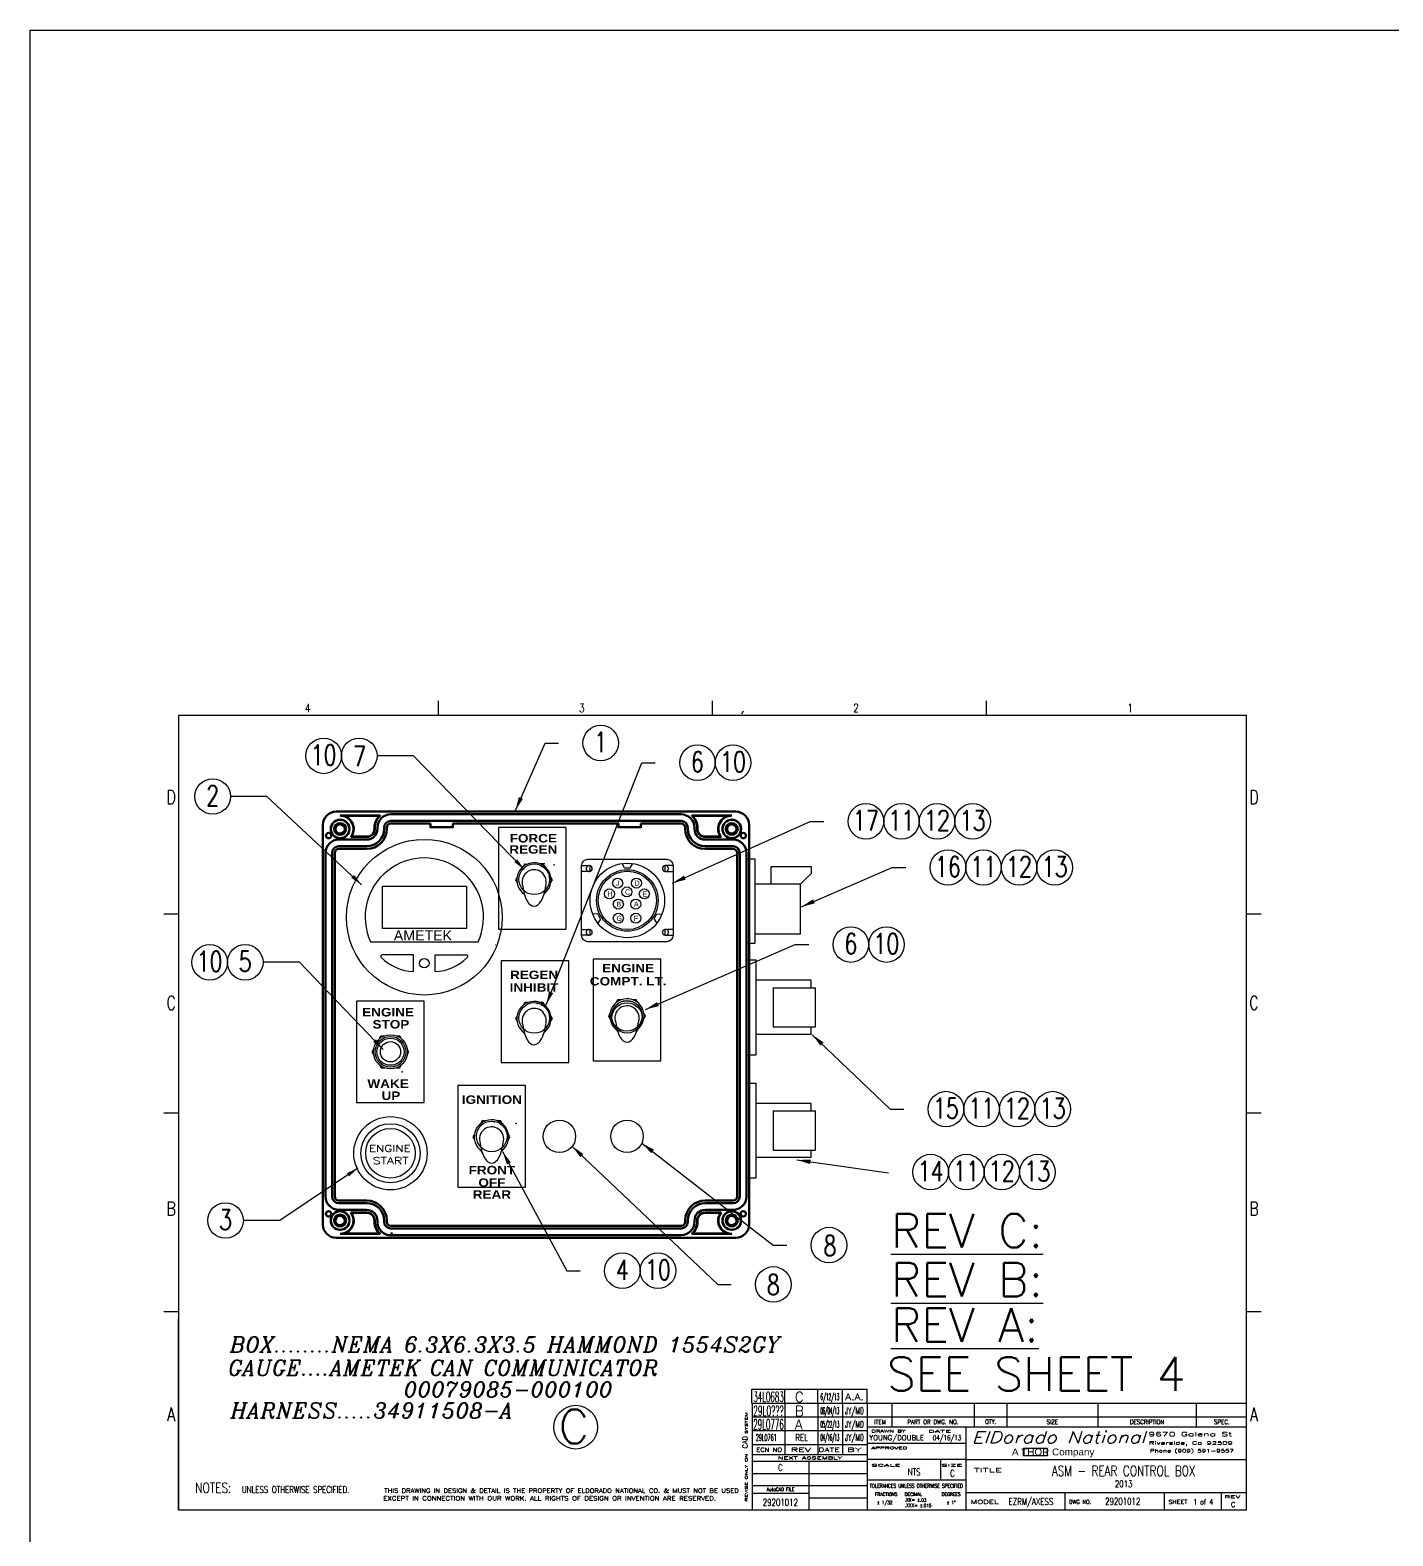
# Model space of a CAD drawing. Header units: millimetres. Extents: x -72 to 232, y 14 to 129.
# Drawn here: x 121.97 to 142.11, y 84.47 to 106.73 of the extents above; entities that cross this region are included whole.
import ezdxf
from ezdxf.enums import TextEntityAlignment as Align

# ---------------------------------------------------------------- set-up
doc = ezdxf.new("R2010")
doc.units = ezdxf.units.MM
doc.linetypes.add('ACAD_ISO02W100', pattern=[15, 12, -3])
for name, color, linetype in [('1B', 7, 'Continuous'), ('1O', 1, 'Continuous'), ('LINES', 7, 'Continuous'), ('PANELFACE', 4, 'Continuous'), ('PARTNUMBERS', 5, 'Continuous'), ('TEXT', 4, 'Continuous')]:
    doc.layers.add(name, color=color, linetype=linetype)
doc.layers.add('Visible (ANSI)', color=7, linetype='Continuous', lineweight=50)
doc.styles.add('ARIALB', font='ARIBLK.TTF')
doc.styles.add('ITALICC', font='italicc', dxfattribs={"height": 0.215})
doc.styles.add('ROMANS', font='romans.shx', dxfattribs={"height": 0.1})
doc.styles.add('SWIS', font='swissk.ttf', dxfattribs={"height": 0.1})
doc.dimstyles.new('ANSI', dxfattribs={"dimscale": 4, "dimtxt": 0.125, "dimasz": 0.18, "dimexe": 0.18, "dimexo": 0.0625, "dimgap": 0.09, "dimtad": 1, "dimtih": 1, "dimtoh": 1, "dimzin": 0, "dimdsep": 46, "dimtxsty": 'ROMANS', "dimcen": -0.0625, "dimadec": 0, "dimazin": 0, "dimtfac": 1, "dimtofl": 0, "dimtmove": 0, "dimatfit": 1, "dimfxl": 0, "dimtzin": 0, "dimarcsym": 0})
doc.dimstyles.get("Standard").update_dxf_attribs({"dimtxt": 0.18, "dimasz": 0.18, "dimexe": 0.18, "dimexo": 0.0625, "dimgap": 0.09, "dimtad": 0, "dimtih": 1, "dimtoh": 1, "dimdec": 4, "dimzin": 0, "dimdsep": 46, "dimtxsty": 'Standard', "dimcen": 0.09, "dimadec": 0, "dimazin": 0, "dimtfac": 1, "dimtdec": 4, "dimtofl": 0, "dimtmove": 0, "dimatfit": 3, "dimfxl": 0, "dimtolj": 1, "dimtzin": 0, "dimarcsym": 0})

# ---------------------------------------------------------------- blocks, each defined once
blk = doc.blocks.new('DWG--C')
at = {"layer": '1B', "color": 9}
for p, q in [((4.996, 15.016), (4.996, 14.75)), ((9.992, 15.016), (9.992, 14.75)), ((0.266, 14.75), (19.734, 14.75)), ((0.266, 14.75), (0.266, 0.266)), ((19.734, 0.266), (19.734, 14.75)), ((0.266, 11.125), (0, 11.125)), ((20, 11.125), (19.734, 11.125)), ((0.266, 7.5), (0, 7.5)), ((20, 7.5), (19.734, 7.5)), ((0.266, 3.875), (0, 3.875)), ((20, 3.875), (19.734, 3.875)), ((0.266, 0.266), (0.266, 3.75)), ((10.719, 2.211), (19.734, 2.211)), ((10.719, 2.211), (10.719, 0.266)), ((11.319, 2.211), (11.319, 1.276)), ((11.919, 2.211), (11.919, 1.276)), ((12.819, 2.211), (12.819, 0.266)), ((13.269, 2.211), (13.269, 1.781)), ((14.769, 2.211), (14.769, 1.781)), ((15.369, 1.781), (15.369, 2.211)), ((17.019, 2.211), (17.019, 1.781)), ((18.819, 1.781), (18.819, 2.211)), ((19.734, 1.956), (10.719, 1.956)), ((12.819, 1.706), (10.719, 1.706)), ((12.819, 1.781), (19.734, 1.781)), ((14.619, 1.781), (14.619, 0.266)), ((10.719, 1.456), (12.819, 1.456)), ((12.819, 1.481), (14.619, 1.481)), ((10.719, 1.276), (12.819, 1.276)), ((10.719, 1.154), (12.819, 1.154)), ((11.762, 0.266), (11.762, 1.154)), ((14.619, 1.181), (12.819, 1.181)), ((14.155, 1.181), (14.155, 0.811)), ((14.619, 1.181), (19.734, 1.181)), ((10.719, 0.931), (12.819, 0.931)), ((10.719, 0.709), (12.819, 0.709)), ((10.719, 0.571), (11.762, 0.571)), ((12.819, 0.811), (14.619, 0.811)), ((14.619, 0.581), (19.734, 0.581)), ((16.419, 0.581), (16.419, 0.266)), ((18.231, 0.581), (18.231, 0.266)), ((19.269, 0.581), (19.269, 0.266)), ((11.762, 0.486), (12.819, 0.486)), ((0.266, 0.266), (19.734, 0.266))]:
    blk.add_line(p, q, dxfattribs=at)
at = {"layer": '1B'}
for p, q in [((14.988, 15.016), (14.988, 14.75)), ((15.666, 1.393), (16.096, 1.393)), ((15.666, 1.25), (15.666, 1.393)), ((16.096, 1.393), (16.096, 1.25)), ((16.096, 1.25), (15.666, 1.25)), ((14.619, 0.581), (14.62, 0.581))]:
    blk.add_line(p, q, dxfattribs=at)
at = {"layer": '1B', "color": 9}
blk.add_lwpolyline([(12.369, 2.211), (12.369, 1.276)], dxfattribs=at)
at = {"layer": '1B', "color": 9, "style": 'ROMANS', "width": 0.75}
for s, height, p in [('4', 0.156, (2.623, 14.883)), ('3', 0.156, (7.619, 14.883)), ('2', 0.156, (12.615, 14.883)), ('D', 0.25, (0.133, 13.258)), ('D', 0.25, (19.867, 13.258)), ('C', 0.25, (0.133, 9.508)), ('C', 0.25, (19.867, 9.508)), ('B', 0.25, (0.133, 5.758)), ('B', 0.25, (19.867, 5.758)), ('A', 0.25, (0.133, 2.008)), ('A', 0.25, (19.867, 2.008))]:
    blk.add_text(s, height=height, dxfattribs=at).set_placement(p, align=Align.MIDDLE)
at = {"layer": '1B', "style": 'ROMANS', "width": 0.75}
for s, height, p in [('1', 0.156, (17.611, 14.883)), ('C', 0.125, (14.372, 0.93))]:
    blk.add_text(s, height=height, dxfattribs=at).set_placement(p, align=Align.MIDDLE)
at = {"layer": '1B', "color": 4, "style": 'ROMANS'}
for s, height, width, p, p2 in [('REVISE ONLY ON     SYSTEM', 0.045, 1.552175, (10.637, 0.419), (10.637, 2.042)), ('CAD', 0.09, 0.925128, (10.637, 1.384), (10.637, 1.61))]:
    blk.add_text(s, height=height, rotation=90, dxfattribs=dict(at, width=width)).set_placement(p, p2, align=Align.FIT)
for s, height, width, p, p2 in [('DRAWN BY', 0.045, 1.760606, (12.895, 1.678), (13.517, 1.678)), ('DATE', 0.045, 2.694645, (13.93, 1.675), (14.345, 1.675)), ('9670 Galena St', 0.075, 1.672131, (17.943, 1.608), (19.472, 1.608)), ('ECN NO', 0.075, 1.059672, (10.797, 1.324), (11.267, 1.324)), ('REV', 0.075, 1.82472, (11.426, 1.324), (11.797, 1.324)), ('DATE', 0.075, 1.513971, (11.928, 1.324), (12.317, 1.324)), ('BY', 0.075, 1.95297, (12.45, 1.324), (12.715, 1.324)), ('APPROVED', 0.045, 1.932687, (12.895, 1.372), (13.549, 1.372)), ('Riverside, Ca 92509', 0.06, 1.641356, (17.953, 1.454), (19.481, 1.454)), ('Phone (909) 591-9557', 0.06, 1.375532, (17.972, 1.312), (19.501, 1.312)), ('NEXT ASSEMBLY', 0.05, 1.942913, (11.189, 1.186), (12.364, 1.186)), ('SCALE', 0.045, 2.672043, (12.895, 1.055), (13.427, 1.055)), ('SIZE', 0.045, 2.754415, (14.169, 1.055), (14.552, 1.055)), ('TITLE', 0.075, 1.933225, (14.762, 0.95), (15.273, 0.95)), ('THIS DRAWING IN DESIGN & DETAIL IS THE PROPERTY OF ELDORADO NATIONAL CO. & MUST NOT BE USED', 0.075, 1.032242, (4.017, 0.578), (10.476, 0.578)), ('TOLERANCES UNLESS OTHERWISE SPECIFIED', 0.075, 0.678605, (12.864, 0.666), (14.563, 0.666)), ('EXCEPT IN CONNECTION WITH OUR WORK. ALL RIGHTS OF DESIGN OR INVENTION ARE RESERVED.', 0.075, 1.074367, (4, 0.438), (10.062, 0.438)), ('MODEL', 0.075, 1.402536, (14.704, 0.373), (15.215, 0.373)), ('DWG NO.', 0.075, 0.826734, (16.497, 0.373), (16.901, 0.373)), ('SHEET ', 0.075, 0.968056, (18.309, 0.373), (18.714, 0.373)), ('REV', 0.045, 2.364776, (19.33, 0.481), (19.619, 0.481))]:
    blk.add_text(s, height=height, dxfattribs=dict(at, width=width)).set_placement(p, p2, align=Align.FIT)
at = {"layer": '1B', "color": 4, "style": 'ROMANS', "width": 0.75}
for s, height, p in [('ITEM', 0.08, (13.052, 1.869)), ('PART OR DWG. NO.', 0.08, (14.017, 1.869)), ('QTY.', 0.08, (15.069, 1.869)), ('SIZE', 0.08, (16.194, 1.869)), ('DESCRIPTION', 0.08, (17.919, 1.869)), ('SPEC.', 0.08, (19.282, 1.869)), ('AutoCAD FILE', 0.0625, (11.24, 0.64))]:
    blk.add_text(s, height=height, dxfattribs=at).set_placement(p, align=Align.MIDDLE)
at = {"layer": '1B', "style": 'ITALICC', "width": 0.969317}
blk.add_text('ElDorado National', height=0.215, dxfattribs=at).set_placement((14.72, 1.481), (17.886, 1.481), align=Align.FIT)
at = {"layer": '1B', "width": 0.88037}
blk.add_text('A THOR Company', height=0.125, dxfattribs=at).set_placement((15.455, 1.259), (16.959, 1.259), align=Align.FIT)
at = {"layer": '1B', "color": 7, "style": 'ROMANS', "width": 0.75}
blk.add_text('NOTES:', height=0.1875, dxfattribs=at).set_placement((0.572, 0.573))
at = {"layer": '1B', "color": 4, "style": 'ROMANS', "width": 0.75}
for s, height, p in [('UNLESS OTHERWISE SPECIFIED.', 0.125, (1.421, 0.573)), ('FRACTIONS', 0.0625, (12.961, 0.519)), ('DECIMAL', 0.0625, (13.503, 0.519)), ('DEGREES', 0.0625, (14.176, 0.519)), ('.XX= %%p', 0.0625, (13.503, 0.418)), ('.XXX= %%p', 0.0625, (13.503, 0.316))]:
    blk.add_text(s, height=height, dxfattribs=at).set_placement(p)
at = {"layer": '1B', "color": 4, "style": 'ROMANS'}
for tag, height, width, p, p2 in [('ECN', 0.125, 2.926247, (10.788, 1.521), (11.171, 1.521)), ('NAME', 0.0938, 2.698725, (12.854, 1.534), (13.854, 1.534)), ('DATE', 0.0938, 1.403337, (14.014, 1.534), (14.534, 1.534))]:
    blk.add_attdef(tag, text='', height=height, dxfattribs=dict(at, width=width)).set_placement(p, p2, align=Align.FIT)
at = {"layer": '1B', "color": 4, "style": 'ROMANS', "width": 0.75}
for tag, height, p in [('REVB', 0.125, (11.623, 1.521)), ('TITLE1', 0.188, (17.492, 0.882)), ('TITLE2', 0.125, (17.492, 0.677)), ('FILENAME', 0.125, (11.236, 0.341)), ('MODEL', 0.125, (15.803, 0.354)), ('DWG', 0.125, (17.475, 0.359)), ('REVA', 0.0938, (19.487, 0.315))]:
    blk.add_attdef(tag, text='', height=height, dxfattribs=at).set_placement(p, align=Align.CENTER)
at = {"layer": '1B', "color": 4, "style": 'ROMANS', "width": 0.75, "flags": 8}
for tag, height, p in [('N/A', 0.125, (11.237, 0.976)), ('FRAC', 0.0625, (13.138, 0.368)), ('DEG', 0.0625, (14.349, 0.368))]:
    blk.add_attdef(tag, text='', height=height, dxfattribs=at).set_placement(p, align=Align.CENTER)
at = {"layer": '1B', "color": 4, "style": 'ROMANS', "width": 0.75}
for tag, p, height in [('SCALE', (13.557, 0.895), 0.125), ('SHEET', (18.76, 0.364), 0.0938)]:
    blk.add_attdef(tag, p, '', height=height, dxfattribs=at)
at = {"layer": '1B', "color": 4, "style": 'ROMANS', "width": 0.75, "flags": 8}
for tag, p in [('XX', (13.78, 0.413)), ('XXX', (13.826, 0.312))]:
    blk.add_attdef(tag, p, '', height=0.0625, dxfattribs=at)
blk = doc.blocks.new('DTM')
at = {"color": 1}
for p, q in [((-0.606, 0.714), (-0.606, -0.686)), ((-0.606, 0.714), (-0.46, 0.714)), ((-0.46, -0.686), (-0.46, 0.714)), ((0.352, 0.414), (-0.46, 0.414)), ((-0.21, 0.304), (-0.21, -0.276)), ((-0.21, 0.304), (0.415, 0.304)), ((0.352, 0.304), (0.352, 0.414)), ((0.415, -0.276), (0.415, 0.304)), ((0.352, -0.386), (-0.46, -0.386)), ((-0.21, -0.276), (0.415, -0.276)), ((0.352, -0.386), (0.352, -0.276)), ((-0.606, -0.686), (-0.46, -0.686))]:
    blk.add_line(p, q, dxfattribs=at)
blk = doc.blocks.new('HD10-9-1939P')
for p, q in [((5.803, 5.709), (6.061, 5.709)), ((6.061, 5.709), (6.061, 5.522)), ((7.156, 5.635), (7.08, 5.772)), ((7.337, 5.635), (7.413, 5.771)), ((8.685, 5.709), (8.426, 5.709)), ((8.426, 5.709), (8.426, 5.522)), ((6.061, 5.522), (5.803, 5.522)), ((7.156, 5.635), (7.337, 5.635)), ((8.426, 5.522), (8.685, 5.522)), ((6.312, 4.183), (6.151, 4.181)), ((6.401, 4.024), (6.312, 4.183)), ((6.401, 4.024), (6.317, 3.889)), ((8.085, 4.024), (8.174, 4.183)), ((8.085, 4.024), (8.17, 3.888)), ((8.174, 4.183), (8.337, 4.181)), ((5.803, 3.697), (6.061, 3.697)), ((6.061, 3.51), (5.803, 3.51)), ((6.061, 3.697), (6.061, 3.51)), ((8.426, 3.697), (8.426, 3.51)), ((8.685, 3.697), (8.426, 3.697)), ((8.426, 3.51), (8.685, 3.51))]:
    blk.add_line(p, q)
blk.add_lwpolyline([(6.003, 5.909), (8.485, 5.909, -0.414214), (8.685, 5.709), (8.685, 3.51, -0.414214), (8.485, 3.31), (6.003, 3.31, -0.414214), (5.803, 3.51), (5.803, 5.709, -0.414214)], format="xyb", close=True)
for centre, radius in [((7.244, 4.61), 1.174), ((7.244, 4.61), 0.97), ((7.244, 4.61), 0.92), ((6.939, 5.158), 0.158), ((7.531, 5.158), 0.158), ((6.679, 4.816), 0.158), ((7.23, 4.878), 0.158), ((7.78, 4.816), 0.158), ((6.96, 4.494), 0.158), ((7.51, 4.494), 0.158), ((6.96, 4.048), 0.158), ((7.51, 4.048), 0.158)]:
    blk.add_circle(centre, radius)
at = {"linetype": 'ACAD_ISO02W100'}
for centre, start, end in [((6.044, 5.615), 100.5137, 259.4863), ((8.444, 5.615), 280.5137, 79.4863), ((6.044, 3.604), 100.5137, 259.4863), ((8.444, 3.604), 280.5137, 79.4863)]:
    blk.add_arc(centre, 0.0949, start, end, dxfattribs=at)
for centre, start, end in [((6.044, 5.615), 280.5137, 79.4863), ((8.444, 5.615), 100.5137, 259.4863), ((6.044, 3.604), 280.5137, 79.4863), ((8.444, 3.604), 100.5137, 259.4863)]:
    blk.add_arc(centre, 0.0949, start, end)
for s, p in [('J', (6.88, 5.075)), ('D', (7.472, 5.075)), ('H', (6.62, 4.733)), ('C', (7.171, 4.795)), ('E', (7.721, 4.733)), ('B', (6.901, 4.411)), ('A', (7.451, 4.411)), ('G', (6.901, 3.964)), ('F', (7.451, 3.964))]:
    blk.add_text(s, height=0.162).set_placement(p)

msp = doc.modelspace()

# ---------------------------------------------------------------- linework, layer by layer
at = {"color": 3, "ltscale": 0.5}
for p, q in [((132.5575, 94.4757), (132.6825, 94.4757)), ((132.6825, 94.4757), (132.6825, 93.2257)), ((133.5195, 94.3566), (132.9195, 94.3566)), ((132.9195, 94.3566), (132.9195, 94.1016)), ((133.5195, 94.3566), (132.9195, 94.3566)), ((133.3575, 94.1016), (133.5195, 94.2636)), ((133.5195, 94.2636), (133.5195, 94.3566)), ((133.3575, 94.1016), (132.68, 94.1016)), ((133.3575, 93.3616), (133.3575, 94.1016)), ((133.3575, 93.3616), (132.68, 93.3616)), ((132.6825, 93.2257), (132.5633, 93.2257))]:
    msp.add_line(p, q, dxfattribs=at)
for p, q in [((127.1725, 94.0739), (128.4225, 94.0739)), ((127.1725, 94.0739), (127.1725, 93.4489)), ((128.4225, 94.0739), (128.4225, 93.4489)), ((128.4225, 93.4489), (127.1725, 93.4489)), ((127.0023, 93.2489), (128.5928, 93.2489)), ((127.6375, 93.0589), (127.1792, 93.0589)), ((127.6375, 92.8089), (127.6375, 93.0589)), ((127.9575, 93.0589), (128.4159, 93.0589)), ((127.9575, 92.8089), (127.9575, 93.0589)), ((128.8456, 93.2063), (128.8482, 93.2063)), ((130.6542, 92.3912), (130.6309, 92.3508))]:
    msp.add_line(p, q)
at = {"ltscale": 0.5}
for p, q in [((132.64, 86.431), (132.64, 86.6373)), ((132.64, 86.6373), (134.3427, 86.6373)), ((133.1265, 86.431), (133.1265, 86.6373)), ((133.613, 86.431), (133.613, 86.6373)), ((133.9778, 86.431), (133.9778, 86.6373)), ((134.3427, 86.431), (134.3427, 86.6373))]:
    msp.add_line(p, q, dxfattribs=at)
for centre, radius in [((127.7975, 93.6139), 1.15), ((129.4225, 94.1739), 0.2266), ((127.7975, 92.9339), 0.07), ((130.791, 92.1544), 0.2266), ((129.4225, 92.1246), 0.2266), ((128.7939, 90.3746), 0.2266)]:
    msp.add_circle(centre, radius)
at = {"color": 0}
for radius in [0.2527, 0.2266, 0.2, 0.1496]:
    msp.add_circle((127.2975, 91.6246), radius, dxfattribs=at)
at = {"ltscale": 0.5}
for centre in [(129.7939, 90.3746), (130.7939, 90.3746)]:
    msp.add_circle(centre, 0.24, dxfattribs=at)
for centre, radius, start, end in [((127.7975, 93.6139), 0.875, 335.34566, 204.65434), ((127.1792, 93.0339), 0.025, 90, 225.76524), ((128.4159, 93.0339), 0.025, 314.23476, 90), ((127.6735, 93.5416), 0.7335, 225.76524, 267.1936), ((127.9216, 93.5416), 0.7335, 272.8064, 314.23476)]:
    msp.add_arc(centre, radius, start, end)
at = {"layer": '1O', "color": 1, "ltscale": 0.5}
for points in [[(128.8963, 93.4389), (129.8963, 93.4389), (129.8963, 94.9389), (128.8963, 94.9389)], [(128.9348, 91.4677), (129.9348, 91.4677), (129.9348, 92.9677), (128.9348, 92.9677)], [(130.2944, 91.4922), (131.2944, 91.4922), (131.2944, 92.9922), (130.2944, 92.9922)], [(126.7975, 90.8746), (127.7975, 90.8746), (127.7975, 92.3746), (126.7975, 92.3746)], [(128.2939, 89.6246), (129.2939, 89.6246), (129.2939, 91.1246), (128.2939, 91.1246)]]:
    msp.add_lwpolyline(points, close=True, dxfattribs=at)
for centre, radius in [((129.4225, 94.1739), 0.2266), ((129.4225, 94.1739), 0.2266), ((129.4225, 92.1246), 0.2266), ((129.4225, 92.1246), 0.2266), ((130.7939, 92.1246), 0.225), ((128.7939, 90.3746), 0.2266), ((128.7939, 90.3746), 0.2266), ((127.2975, 90.1246), 0.4375)]:
    msp.add_circle(centre, radius, dxfattribs=at)
at = {"layer": 'LINES', "color": 2, "linetype": 'ByBlock', "ltscale": 0.2}
msp.add_lwpolyline([(121.9724, 106.7257), (232.2309, 106.7257), (232.2309, 68.2525), (121.9724, 68.2525)], close=True, dxfattribs=at)
at = {"layer": 'PANELFACE', "color": 0, "ltscale": 0.2}
for p, q in [((132.4917, 96.6219), (132.515, 96.6623)), ((129.2813, 94.4019), (129.258, 94.3615)), ((129.2844, 94.4031), (129.3206, 94.3999)), ((129.5547, 94.4019), (129.5081, 94.4019)), ((129.5779, 94.4019), (129.5313, 94.4019)), ((129.5781, 94.3615), (129.5547, 94.4019)), ((129.1679, 94.2055), (129.1446, 94.1651)), ((129.1446, 94.1651), (129.1679, 94.1247)), ((129.6906, 94.1651), (129.6673, 94.2055)), ((129.6673, 94.1247), (129.6906, 94.1651)), ((129.5031, 94.0203), (129.5064, 94.0203)), ((130.7009, 92.3912), (130.6542, 92.3912)), ((130.9277, 92.3912), (130.881, 92.3912)), ((130.951, 92.3508), (130.9277, 92.3912)), ((129.1679, 92.1561), (129.1446, 92.1157)), ((129.2813, 92.3525), (129.258, 92.3121)), ((129.3279, 92.3525), (129.2813, 92.3525)), ((129.5547, 92.3525), (129.5081, 92.3525)), ((129.5781, 92.3121), (129.5547, 92.3525)), ((129.6915, 92.1157), (129.6681, 92.1561)), ((130.5408, 92.1948), (130.5175, 92.1544)), ((130.5175, 92.1544), (130.5408, 92.114)), ((131.0644, 92.1544), (131.0411, 92.1948)), ((131.0411, 92.114), (131.0644, 92.1544)), ((129.1446, 92.1157), (129.1679, 92.0753)), ((129.258, 91.9193), (129.2813, 91.8789)), ((129.5547, 91.8789), (129.5781, 91.9193)), ((129.6681, 92.0753), (129.6915, 92.1157)), ((130.6309, 91.958), (130.6542, 91.9176)), ((130.9324, 91.9208), (130.9557, 91.9612)), ((127.1375, 91.821), (127.1608, 91.8614)), ((127.1608, 91.8614), (127.2075, 91.8614)), ((127.3876, 91.8614), (127.4343, 91.8614)), ((127.4343, 91.8614), (127.4576, 91.821)), ((127.0474, 91.665), (127.0241, 91.6246)), ((127.0241, 91.6246), (127.0474, 91.5842)), ((127.571, 91.6246), (127.5477, 91.665)), ((127.5477, 91.5842), (127.571, 91.6246)), ((127.1375, 91.4281), (127.1608, 91.3878)), ((127.1608, 91.3878), (127.2075, 91.3878)), ((127.3876, 91.3878), (127.4343, 91.3878)), ((127.4343, 91.3878), (127.4576, 91.4281)), ((128.6527, 90.6025), (128.6294, 90.5621)), ((128.6993, 90.6025), (128.6527, 90.6025)), ((128.9261, 90.6025), (128.8795, 90.6025)), ((128.9495, 90.5621), (128.9261, 90.6025)), ((128.5393, 90.4061), (128.516, 90.3657)), ((128.516, 90.3657), (128.5393, 90.3253)), ((129.0629, 90.3657), (129.0395, 90.4061)), ((129.0395, 90.3253), (129.0629, 90.3657)), ((128.6294, 90.1693), (128.6527, 90.1289)), ((128.9261, 90.1289), (128.9495, 90.1693)), ((128.6527, 90.1289), (128.6561, 90.1289))]:
    msp.add_line(p, q, dxfattribs=at)
at = {"layer": 'PANELFACE', "color": 0, "linetype": 'ByBlock', "ltscale": 0.2}
msp.add_circle((130.791, 92.1544), 0.225, dxfattribs=at)
at = {"layer": 'PANELFACE', "color": 0}
for radius in [0.5418, 0.4375, 0.3663]:
    msp.add_circle((127.2975, 90.1246), radius, dxfattribs=at)
at = {"layer": 'PANELFACE', "color": 0, "ltscale": 0.2}
for centre, radius, start, end in [((129.418, 94.1651), 0.2534, 306.43893, 235.97387), ((129.421, 94.1353), 0.1795, 341.38385, 201.49463), ((129.418, 92.1157), 0.2534, 306.43893, 235.97387), ((130.791, 92.1544), 0.2534, 306.43893, 235.97387), ((129.421, 92.0859), 0.1795, 341.38385, 201.49463), ((130.7939, 92.1246), 0.1795, 341.38385, 201.49463), ((128.7894, 90.3657), 0.2534, 306.43893, 235.97387), ((128.7924, 90.3359), 0.1795, 341.38385, 201.49463)]:
    msp.add_arc(centre, radius, start, end, dxfattribs=at)
at = {"layer": 'PANELFACE', "color": 0, "linetype": 'ByBlock', "ltscale": 0.2}
for centre in [(129.4225, 94.1739), (129.4225, 92.1246), (130.7955, 92.1632), (128.7939, 90.3746)]:
    msp.add_ellipse(centre, major_axis=(-0.0024, -0.3961), ratio=0.4398993, start_param=-1.3013024, end_param=1.3287134, dxfattribs=at)
for p in [(129.7153, 94.3888), (129.5323, 94.3643), (129.4653, 92.3394), (129.5323, 92.3149), (127.1863, 91.3955), (127.4705, 91.3299), (128.8367, 90.5894), (129.1537, 90.5649)]:
    msp.add_point(p, dxfattribs=at)
at = {"layer": 'PARTNUMBERS', "color": 0, "ltscale": 0.2}
for centre in [(130.4047, 96.1884), (126.3101, 95.9981), (126.8361, 95.9981), (131.8343, 95.8973), (132.3603, 95.8973), (124.6705, 95.3983), (134.3235, 95.0302), (134.8495, 95.0302), (135.3754, 95.0302), (135.9013, 95.0302), (135.5356, 94.3488), (136.0615, 94.3488), (136.5875, 94.3488), (137.1134, 94.3488), (134.1013, 93.2097), (134.6272, 93.2097), (124.6253, 92.9472), (125.1512, 92.9472), (135.5063, 90.7773), (136.0322, 90.7773), (136.5581, 90.7773), (137.0841, 90.7773), (135.2803, 89.8465), (135.8062, 89.8465), (136.3322, 89.8465), (136.8581, 89.8465), (124.8604, 89.1306), (133.7776, 88.7673), (130.7244, 88.3885), (131.2503, 88.3885), (132.9562, 88.1859)]:
    msp.add_circle(centre, 0.263, dxfattribs=at)
at = {"layer": 'PARTNUMBERS', "color": 4, "ltscale": 0.2}
msp.add_circle((130.0345, 86.0764), 0.3231, dxfattribs=at)
at = {"layer": 'Visible (ANSI)'}
for p, q in [((126.4944, 95.1739), (132.4001, 95.1739)), ((126.5535, 95.1149), (127.1453, 95.1149)), ((127.1339, 95.1104), (126.6128, 95.1104)), ((127.3015, 95.1345), (131.5929, 95.1345)), ((131.5929, 95.0361), (127.3015, 95.0361)), ((131.7492, 95.1149), (132.341, 95.1149)), ((132.2817, 95.1104), (131.7606, 95.1104)), ((126.2975, 89.0714), (126.2975, 94.9771)), ((127.0608, 94.918), (127.0608, 94.9377)), ((127.0653, 94.9377), (127.0653, 94.918)), ((127.1047, 94.918), (127.1047, 94.9377)), ((127.2031, 94.9377), (127.2031, 94.918)), ((127.2425, 94.918), (127.2425, 94.9377)), ((127.3015, 94.9967), (127.8881, 94.9967)), ((127.8722, 94.9733), (127.8881, 94.9892)), ((127.8881, 94.9967), (127.8881, 94.9456)), ((127.8881, 94.9456), (128.2189, 94.9456)), ((128.2189, 94.9456), (128.2189, 94.9967)), ((128.2189, 94.9967), (130.6677, 94.9967)), ((128.2348, 94.9733), (128.2189, 94.9892)), ((130.6518, 94.9733), (130.6677, 94.9892)), ((130.6677, 94.9967), (130.6677, 94.9456)), ((130.6677, 94.9456), (130.9984, 94.9456)), ((130.9984, 94.9456), (130.9984, 94.9967)), ((130.9984, 94.9967), (131.5929, 94.9967)), ((131.0144, 94.9733), (130.9984, 94.9892)), ((131.652, 94.9377), (131.652, 94.918)), ((131.6914, 94.918), (131.6914, 94.9377)), ((131.7898, 94.9377), (131.7898, 94.918)), ((131.8292, 94.918), (131.8292, 94.9377)), ((131.8336, 94.9377), (131.8336, 94.918)), ((132.5969, 94.9771), (132.5969, 89.0714)), ((126.5338, 94.7605), (126.9472, 94.7605)), ((126.9472, 94.6621), (126.5338, 94.6621)), ((126.5338, 94.6227), (126.9472, 94.6227)), ((126.9472, 94.7999), (126.7109, 94.7999)), ((126.7196, 94.8044), (126.9472, 94.8044)), ((131.9473, 94.8044), (132.1748, 94.8044)), ((132.1835, 94.7999), (131.9473, 94.7999)), ((131.9473, 94.7605), (132.3607, 94.7605)), ((132.3607, 94.6621), (131.9473, 94.6621)), ((131.9473, 94.6227), (132.3607, 94.6227)), ((126.3369, 89.4848), (126.3369, 94.5637)), ((126.4353, 94.5637), (126.4353, 89.4848)), ((126.4747, 89.4848), (126.4747, 94.5637)), ((132.4197, 94.5637), (132.4197, 89.4848)), ((132.4591, 89.4848), (132.4591, 94.5637)), ((132.5575, 94.5637), (132.5575, 89.4848)), ((126.9472, 89.4258), (126.5338, 89.4258)), ((126.5338, 89.3864), (126.9472, 89.3864)), ((126.9472, 89.288), (126.5338, 89.288)), ((126.7109, 89.2486), (126.9472, 89.2486)), ((132.3607, 89.4258), (131.9473, 89.4258)), ((131.9473, 89.3864), (132.3607, 89.3864)), ((132.3607, 89.288), (131.9473, 89.288)), ((131.9473, 89.2486), (132.1835, 89.2486)), ((126.9472, 89.2441), (126.7196, 89.2441)), ((127.0608, 89.1108), (127.0608, 89.1305)), ((127.0653, 89.1305), (127.0653, 89.1108)), ((127.2031, 89.1305), (127.2031, 89.1108)), ((127.2425, 89.1108), (127.2425, 89.1305)), ((131.5929, 89.0517), (127.3015, 89.0517)), ((131.652, 89.1305), (131.652, 89.1108)), ((131.6914, 89.1108), (131.6914, 89.1305)), ((131.7898, 89.1305), (131.7898, 89.1108)), ((131.8292, 89.1108), (131.8292, 89.1305)), ((131.8336, 89.1305), (131.8336, 89.1108)), ((132.1748, 89.2441), (131.9473, 89.2441)), ((132.4001, 88.8746), (126.4944, 88.8746)), ((127.1453, 88.9336), (126.5535, 88.9336)), ((126.6128, 88.9381), (127.1339, 88.9381)), ((127.3015, 89.0124), (131.5929, 89.0124)), ((131.5929, 88.9139), (127.3162, 88.9139)), ((132.341, 88.9336), (131.7492, 88.9336)), ((131.7606, 88.9381), (132.2817, 88.9381))]:
    msp.add_line(p, q, dxfattribs=at)
at = {"layer": 'Visible (ANSI)', "flags": 128}
for points in [[(126.5535, 95.1149), (126.5553, 95.1149), (126.5572, 95.1148), (126.559, 95.1148), (126.5609, 95.1148), (126.5627, 95.1148), (126.5646, 95.1147), (126.5664, 95.1146), (126.5683, 95.1146), (126.5701, 95.1145), (126.572, 95.1144), (126.5738, 95.1143), (126.5757, 95.1142), (126.5776, 95.1141), (126.5794, 95.114), (126.5813, 95.1139), (126.5831, 95.1137), (126.585, 95.1136), (126.5868, 95.1134), (126.5887, 95.1133), (126.5905, 95.1131), (126.5924, 95.1129), (126.5942, 95.1128), (126.5961, 95.1126), (126.5979, 95.1124), (126.5998, 95.1121), (126.6016, 95.1119), (126.6035, 95.1117), (126.6054, 95.1114), (126.6072, 95.1112), (126.6091, 95.1109), (126.6109, 95.1107), (126.6128, 95.1104)], [(127.1453, 95.1149), (127.1449, 95.1147), (127.1445, 95.1146), (127.1442, 95.1145), (127.1438, 95.1143), (127.1435, 95.1142), (127.1431, 95.114), (127.1428, 95.1139), (127.1424, 95.1138), (127.1421, 95.1136), (127.1417, 95.1135), (127.1413, 95.1134), (127.141, 95.1132), (127.1406, 95.1131), (127.1403, 95.1129), (127.1399, 95.1128), (127.1396, 95.1127), (127.1392, 95.1125), (127.1388, 95.1124), (127.1385, 95.1122), (127.1381, 95.1121), (127.1378, 95.112), (127.1374, 95.1118), (127.1371, 95.1117), (127.1367, 95.1115), (127.1364, 95.1114), (127.136, 95.1113), (127.1356, 95.1111), (127.1353, 95.111), (127.1349, 95.1108), (127.1346, 95.1107), (127.1342, 95.1105), (127.1339, 95.1104)], [(131.7492, 95.1149), (131.7496, 95.1147), (131.7499, 95.1146), (131.7503, 95.1145), (131.7506, 95.1143), (131.751, 95.1142), (131.7513, 95.114), (131.7517, 95.1139), (131.752, 95.1138), (131.7524, 95.1136), (131.7528, 95.1135), (131.7531, 95.1134), (131.7535, 95.1132), (131.7538, 95.1131), (131.7542, 95.1129), (131.7545, 95.1128), (131.7549, 95.1127), (131.7553, 95.1125), (131.7556, 95.1124), (131.756, 95.1122), (131.7563, 95.1121), (131.7567, 95.112), (131.757, 95.1118), (131.7574, 95.1117), (131.7577, 95.1115), (131.7581, 95.1114), (131.7585, 95.1113), (131.7588, 95.1111), (131.7592, 95.111), (131.7595, 95.1108), (131.7599, 95.1107), (131.7602, 95.1105), (131.7606, 95.1104)], [(132.341, 95.1149), (132.3391, 95.1149), (132.3373, 95.1148), (132.3354, 95.1148), (132.3336, 95.1148), (132.3317, 95.1148), (132.3299, 95.1147), (132.328, 95.1146), (132.3262, 95.1146), (132.3243, 95.1145), (132.3225, 95.1144), (132.3206, 95.1143), (132.3188, 95.1142), (132.3169, 95.1141), (132.315, 95.114), (132.3132, 95.1139), (132.3113, 95.1137), (132.3095, 95.1136), (132.3076, 95.1134), (132.3058, 95.1133), (132.3039, 95.1131), (132.3021, 95.1129), (132.3002, 95.1128), (132.2984, 95.1126), (132.2965, 95.1124), (132.2947, 95.1121), (132.2928, 95.1119), (132.291, 95.1117), (132.2891, 95.1114), (132.2873, 95.1112), (132.2854, 95.1109), (132.2835, 95.1107), (132.2817, 95.1104)], [(126.7109, 94.7999), (126.7112, 94.8), (126.7115, 94.8002), (126.7118, 94.8003), (126.712, 94.8004), (126.7123, 94.8006), (126.7126, 94.8007), (126.7128, 94.8009), (126.7131, 94.801), (126.7134, 94.8011), (126.7137, 94.8013), (126.7139, 94.8014), (126.7142, 94.8015), (126.7145, 94.8017), (126.7147, 94.8018), (126.715, 94.802), (126.7153, 94.8021), (126.7156, 94.8022), (126.7158, 94.8024), (126.7161, 94.8025), (126.7164, 94.8027), (126.7166, 94.8028), (126.7169, 94.8029), (126.7172, 94.8031), (126.7175, 94.8032), (126.7177, 94.8034), (126.718, 94.8035), (126.7183, 94.8036), (126.7185, 94.8038), (126.7188, 94.8039), (126.7191, 94.8041), (126.7194, 94.8042), (126.7196, 94.8044)], [(132.1835, 94.7999), (132.1832, 94.8), (132.183, 94.8002), (132.1827, 94.8003), (132.1824, 94.8004), (132.1822, 94.8006), (132.1819, 94.8007), (132.1816, 94.8009), (132.1813, 94.801), (132.1811, 94.8011), (132.1808, 94.8013), (132.1805, 94.8014), (132.1803, 94.8015), (132.18, 94.8017), (132.1797, 94.8018), (132.1794, 94.802), (132.1792, 94.8021), (132.1789, 94.8022), (132.1786, 94.8024), (132.1783, 94.8025), (132.1781, 94.8027), (132.1778, 94.8028), (132.1775, 94.8029), (132.1773, 94.8031), (132.177, 94.8032), (132.1767, 94.8034), (132.1764, 94.8035), (132.1762, 94.8036), (132.1759, 94.8038), (132.1756, 94.8039), (132.1754, 94.8041), (132.1751, 94.8042), (132.1748, 94.8044)], [(126.7109, 89.2486), (126.7112, 89.2484), (126.7115, 89.2483), (126.7118, 89.2482), (126.712, 89.248), (126.7123, 89.2479), (126.7126, 89.2478), (126.7128, 89.2476), (126.7131, 89.2475), (126.7134, 89.2474), (126.7137, 89.2472), (126.7139, 89.2471), (126.7142, 89.2469), (126.7145, 89.2468), (126.7147, 89.2467), (126.715, 89.2465), (126.7153, 89.2464), (126.7156, 89.2462), (126.7158, 89.2461), (126.7161, 89.246), (126.7164, 89.2458), (126.7166, 89.2457), (126.7169, 89.2455), (126.7172, 89.2454), (126.7175, 89.2453), (126.7177, 89.2451), (126.718, 89.245), (126.7183, 89.2448), (126.7185, 89.2447), (126.7188, 89.2445), (126.7191, 89.2444), (126.7194, 89.2443), (126.7196, 89.2441)], [(132.1835, 89.2486), (132.1832, 89.2484), (132.183, 89.2483), (132.1827, 89.2482), (132.1824, 89.248), (132.1822, 89.2479), (132.1819, 89.2478), (132.1816, 89.2476), (132.1813, 89.2475), (132.1811, 89.2474), (132.1808, 89.2472), (132.1805, 89.2471), (132.1803, 89.2469), (132.18, 89.2468), (132.1797, 89.2467), (132.1794, 89.2465), (132.1792, 89.2464), (132.1789, 89.2462), (132.1786, 89.2461), (132.1783, 89.246), (132.1781, 89.2458), (132.1778, 89.2457), (132.1775, 89.2455), (132.1773, 89.2454), (132.177, 89.2453), (132.1767, 89.2451), (132.1764, 89.245), (132.1762, 89.2448), (132.1759, 89.2447), (132.1756, 89.2445), (132.1754, 89.2444), (132.1751, 89.2443), (132.1748, 89.2441)], [(126.5535, 88.9336), (126.5553, 88.9336), (126.5572, 88.9336), (126.559, 88.9337), (126.5609, 88.9337), (126.5627, 88.9337), (126.5646, 88.9338), (126.5664, 88.9338), (126.5683, 88.9339), (126.5701, 88.934), (126.572, 88.9341), (126.5738, 88.9341), (126.5757, 88.9342), (126.5776, 88.9344), (126.5794, 88.9345), (126.5813, 88.9346), (126.5831, 88.9347), (126.585, 88.9349), (126.5868, 88.935), (126.5887, 88.9352), (126.5905, 88.9354), (126.5924, 88.9355), (126.5942, 88.9357), (126.5961, 88.9359), (126.5979, 88.9361), (126.5998, 88.9363), (126.6016, 88.9366), (126.6035, 88.9368), (126.6054, 88.937), (126.6072, 88.9373), (126.6091, 88.9375), (126.6109, 88.9378), (126.6128, 88.9381)], [(127.1453, 88.9336), (127.1449, 88.9338), (127.1445, 88.9339), (127.1442, 88.934), (127.1438, 88.9342), (127.1435, 88.9343), (127.1431, 88.9344), (127.1428, 88.9346), (127.1424, 88.9347), (127.1421, 88.9348), (127.1417, 88.935), (127.1413, 88.9351), (127.141, 88.9353), (127.1406, 88.9354), (127.1403, 88.9355), (127.1399, 88.9357), (127.1396, 88.9358), (127.1392, 88.9359), (127.1388, 88.9361), (127.1385, 88.9362), (127.1381, 88.9364), (127.1378, 88.9365), (127.1374, 88.9367), (127.1371, 88.9368), (127.1367, 88.9369), (127.1364, 88.9371), (127.136, 88.9372), (127.1356, 88.9374), (127.1353, 88.9375), (127.1349, 88.9377), (127.1346, 88.9378), (127.1342, 88.9379), (127.1339, 88.9381)], [(127.3147, 88.9513), (127.3148, 88.9501), (127.3148, 88.949), (127.3149, 88.9479), (127.3149, 88.9467), (127.315, 88.9456), (127.315, 88.9445), (127.315, 88.9435), (127.3151, 88.9424), (127.3151, 88.9414), (127.3152, 88.9405), (127.3152, 88.9395), (127.3152, 88.9386), (127.3153, 88.9378), (127.3153, 88.937), (127.3153, 88.9362), (127.3154, 88.9355), (127.3154, 88.9348), (127.3154, 88.9342), (127.3154, 88.9337), (127.3154, 88.9332), (127.3155, 88.9328), (127.3155, 88.9324), (127.3155, 88.9321), (127.3155, 88.9319)], [(127.3162, 88.9139), (127.3162, 88.9147), (127.3161, 88.9155), (127.3161, 88.9162), (127.3161, 88.917), (127.316, 88.9177), (127.316, 88.9185), (127.316, 88.9193), (127.316, 88.92), (127.3159, 88.9208), (127.3159, 88.9215), (127.3159, 88.9223), (127.3158, 88.923), (127.3158, 88.9238), (127.3158, 88.9245), (127.3158, 88.9253), (127.3157, 88.926), (127.3157, 88.9267), (127.3157, 88.9275), (127.3156, 88.9282), (127.3156, 88.929), (127.3156, 88.9297), (127.3156, 88.9304), (127.3155, 88.9312), (127.3155, 88.9319)], [(131.7492, 88.9336), (131.7496, 88.9338), (131.7499, 88.9339), (131.7503, 88.934), (131.7506, 88.9342), (131.751, 88.9343), (131.7513, 88.9344), (131.7517, 88.9346), (131.752, 88.9347), (131.7524, 88.9348), (131.7528, 88.935), (131.7531, 88.9351), (131.7535, 88.9353), (131.7538, 88.9354), (131.7542, 88.9355), (131.7545, 88.9357), (131.7549, 88.9358), (131.7553, 88.9359), (131.7556, 88.9361), (131.756, 88.9362), (131.7563, 88.9364), (131.7567, 88.9365), (131.757, 88.9367), (131.7574, 88.9368), (131.7577, 88.9369), (131.7581, 88.9371), (131.7585, 88.9372), (131.7588, 88.9374), (131.7592, 88.9375), (131.7595, 88.9377), (131.7599, 88.9378), (131.7602, 88.9379), (131.7606, 88.9381)], [(132.341, 88.9336), (132.3391, 88.9336), (132.3373, 88.9336), (132.3354, 88.9337), (132.3336, 88.9337), (132.3317, 88.9337), (132.3299, 88.9338), (132.328, 88.9338), (132.3262, 88.9339), (132.3243, 88.934), (132.3225, 88.9341), (132.3206, 88.9341), (132.3188, 88.9342), (132.3169, 88.9344), (132.315, 88.9345), (132.3132, 88.9346), (132.3113, 88.9347), (132.3095, 88.9349), (132.3076, 88.935), (132.3058, 88.9352), (132.3039, 88.9354), (132.3021, 88.9355), (132.3002, 88.9357), (132.2984, 88.9359), (132.2965, 88.9361), (132.2947, 88.9363), (132.2928, 88.9366), (132.291, 88.9368), (132.2891, 88.937), (132.2873, 88.9373), (132.2854, 88.9375), (132.2835, 88.9378), (132.2817, 88.9381)]]:
    msp.add_lwpolyline(points, dxfattribs=at)
at = {"layer": 'Visible (ANSI)'}
for centre, radius in [((126.5535, 94.918), 0.1378), ((126.5535, 94.918), 0.1361), ((132.341, 94.918), 0.1378), ((132.341, 94.918), 0.1361), ((126.383, 94.8196), 0.0394), ((126.5535, 94.918), 0.0882), ((126.5535, 94.918), 0.0824), ((126.5535, 94.918), 0.0689), ((132.341, 94.918), 0.0882), ((132.341, 94.918), 0.0824), ((132.341, 94.918), 0.0689), ((132.5115, 94.8196), 0.0394), ((126.383, 89.2289), 0.0394), ((126.5535, 89.1305), 0.1378), ((126.5535, 89.1305), 0.1361), ((132.341, 89.1305), 0.1378), ((132.341, 89.1305), 0.1361), ((132.5115, 89.2289), 0.0394), ((126.5535, 89.1305), 0.0882), ((126.5535, 89.1305), 0.0824), ((126.5535, 89.1305), 0.0689), ((132.341, 89.1305), 0.0882), ((132.341, 89.1305), 0.0824), ((132.341, 89.1305), 0.0689)]:
    msp.add_circle(centre, radius, dxfattribs=at)
for centre, radius, start, end in [((126.5535, 94.918), 0.1969, 323.1301, 90), ((126.5535, 94.918), 0.2013, 325.63231, 72.8677), ((127.3015, 94.9377), 0.2407, 134.14951, 180), ((127.3015, 94.9377), 0.2362, 131.40962, 180), ((127.3015, 94.9377), 0.1969, 90, 180), ((127.3015, 94.9377), 0.0984, 90, 180), ((131.5929, 94.9377), 0.1969, 0, 90), ((131.5929, 94.9377), 0.0984, 0, 90), ((131.5929, 94.9377), 0.2362, 0, 48.59038), ((131.5929, 94.9377), 0.2407, 0, 45.85049), ((132.341, 94.918), 0.2013, 107.1323, 214.36769), ((132.341, 94.918), 0.1969, 90, 216.8699), ((126.9472, 94.918), 0.2953, 270, 0), ((126.9472, 94.918), 0.2559, 270, 0), ((126.9472, 94.918), 0.1575, 270, 0), ((126.9472, 94.918), 0.1181, 270, 0), ((126.9472, 94.918), 0.1136, 270, 0), ((127.3015, 94.9377), 0.0591, 90, 180), ((131.5929, 94.9377), 0.0591, 0, 90), ((131.9473, 94.918), 0.2953, 180, 270), ((131.9473, 94.918), 0.2559, 180, 270), ((131.9473, 94.918), 0.1575, 180, 270), ((131.9473, 94.918), 0.1181, 180, 270), ((131.9473, 94.918), 0.1136, 180, 270), ((126.5338, 94.5637), 0.1969, 90, 180), ((126.5338, 94.5637), 0.0984, 90, 180), ((126.5338, 94.5637), 0.0591, 90, 180), ((132.3607, 94.5637), 0.1969, 0, 90), ((132.3607, 94.5637), 0.0984, 0, 90), ((132.3607, 94.5637), 0.0591, 0, 90), ((126.5338, 89.4848), 0.1969, 180, 270), ((126.5338, 89.4848), 0.0984, 180, 270), ((126.5338, 89.4848), 0.0591, 180, 270), ((132.3607, 89.4848), 0.0591, 270, 0), ((132.3607, 89.4848), 0.0984, 270, 0), ((132.3607, 89.4848), 0.1969, 270, 0), ((126.5535, 89.1305), 0.1969, 270, 36.8699), ((126.9472, 89.1305), 0.2953, 0, 90), ((126.9472, 89.1305), 0.2559, 0, 90), ((126.9472, 89.1305), 0.1575, 356.82017, 90), ((126.9472, 89.1305), 0.1181, 0, 90), ((131.9473, 89.1305), 0.2953, 90, 180), ((131.9473, 89.1305), 0.2559, 90, 180), ((131.9473, 89.1305), 0.1575, 90, 180), ((131.9473, 89.1305), 0.1181, 90, 180), ((132.341, 89.1305), 0.1969, 143.1301, 270), ((126.5535, 89.1305), 0.2013, 287.1323, 34.36769), ((126.9472, 89.1305), 0.1136, 0, 90), ((127.3015, 89.1108), 0.2407, 180, 225.85049), ((127.3015, 89.1108), 0.2362, 180, 228.59038), ((127.3015, 89.1108), 0.1974, 176.82017, 274.264), ((127.3015, 89.1108), 0.0984, 180, 270), ((127.3015, 89.1108), 0.0591, 180, 270), ((131.5929, 89.1108), 0.0591, 270, 0), ((131.5929, 89.1108), 0.0984, 270, 0), ((131.5929, 89.1108), 0.1969, 270, 0), ((131.5929, 89.1108), 0.2362, 311.40962, 0), ((131.5929, 89.1108), 0.2407, 314.14951, 0), ((131.9473, 89.1305), 0.1136, 90, 180), ((132.341, 89.1305), 0.2013, 145.63231, 252.8677)]:
    msp.add_arc(centre, radius, start, end, dxfattribs=at)
for centre, major_axis, ratio, start_param, end_param in [((126.4944, 94.9771), (-0.1392, 0.1392), 0.9999239, 5.4978252, 7.0685454), ((132.4, 94.9771), (0.1392, 0.1392), 0.9999239, 5.4978252, 7.0685454), ((127.8722, 94.9493), (0.0197, 0), 0.0087269, 0.6299669, 1.5707963), ((128.2348, 94.9493), (0.0197, 0), 0.0087269, 1.5707963, 2.5116257), ((130.6518, 94.9493), (0.0197, 0), 0.0087269, 0.6299669, 1.5707963), ((131.0144, 94.9493), (0.0197, 0), 0.0087269, 1.5707963, 2.5116257), ((126.4944, 89.0714), (-0.1392, -0.1392), 0.9999239, 5.4978252, 7.0685454), ((132.4, 89.0714), (0.1392, -0.1392), 0.9999239, 5.4978252, 7.0685454)]:
    msp.add_ellipse(centre, major_axis=major_axis, ratio=ratio, start_param=start_param, end_param=end_param, dxfattribs=at)

# ---------------------------------------------------------------- block references
ref = msp.add_blockref('DWG--C', (123.9491, 84.6386), dxfattribs=dict(xscale=0.8108099999999894, yscale=0.8108100000000036, zscale=0.81081))
ref.add_attrib('FILENAME', '29201012', dxfattribs={"layer": '1B', "color": 4, "height": 0.10135, "style": 'ROMANS', "width": 0.75}).set_placement((133.059, 84.9147), align=Align.CENTER)
ref.add_attrib('ECN', '29L0761', dxfattribs={"layer": '1B', "color": 4, "height": 0.10135, "style": 'ROMANS', "width": 0.502949}).set_placement((132.6958, 85.8722), (133.0065, 85.8722), align=Align.FIT)
ref.add_attrib('DATE', '04/16/13', dxfattribs={"layer": '1B', "color": 4, "height": 0.07601, "style": 'ROMANS', "width": 0.723459}).set_placement((135.3118, 85.882), (135.7334, 85.882), align=Align.FIT)
ref.add_attrib('FRAC', '%%p 1/32', dxfattribs={"layer": '1B', "color": 4, "height": 0.05068, "style": 'ROMANS', "width": 0.75, "flags": 8}).set_placement((134.6014, 84.9367), align=Align.CENTER)
ref.add_attrib('XX', '.03', (135.1217, 84.9732), dxfattribs={"layer": '1B', "color": 4, "height": 0.05068, "style": 'ROMANS', "width": 0.75, "flags": 8})
ref.add_attrib('XXX', '.015', (135.1595, 84.8918), dxfattribs={"layer": '1B', "color": 4, "height": 0.05068, "style": 'ROMANS', "width": 0.75, "flags": 8})
ref.add_attrib('DEG', '%%p 1%%d', dxfattribs={"layer": '1B', "color": 4, "height": 0.05068, "style": 'ROMANS', "width": 0.75, "flags": 8}).set_placement((135.5832, 84.9367), align=Align.CENTER)
ref.add_attrib('N/A', 'C', dxfattribs={"layer": '1B', "color": 4, "height": 0.1014, "style": 'ROMANS', "width": 0.75, "flags": 8}).set_placement((133.0602, 85.4298), align=Align.CENTER)
ref.add_attrib('REVB', 'REL', dxfattribs={"layer": '1B', "color": 4, "height": 0.10135, "style": 'ROMANS', "width": 0.75}).set_placement((133.3728, 85.8722), align=Align.CENTER)
ref.add_attrib('NAME', 'YOUNG/DOUBLE', dxfattribs={"layer": '1B', "color": 4, "height": 0.076013, "style": 'ROMANS', "width": 0.906859}).set_placement((134.3713, 85.882), (135.1821, 85.882), align=Align.FIT)
ref.add_attrib('SCALE', 'NTS', (134.9415, 85.3643), dxfattribs={"layer": '1B', "color": 4, "height": 0.10135, "style": 'ROMANS', "width": 0.75})
ref.add_attrib('MODEL', 'EZRM/AXESS', dxfattribs={"layer": '1B', "color": 4, "height": 0.10135, "style": 'ROMANS', "width": 0.75}).set_placement((136.7624, 84.9259), align=Align.CENTER)
ref.add_attrib('DWG', '29201012', dxfattribs={"layer": '1B', "color": 4, "height": 0.10135, "style": 'ROMANS', "width": 0.75}).set_placement((138.1184, 84.9296), align=Align.CENTER)
ref.add_attrib('TITLE1', 'ASM - REAR CONTROL BOX', dxfattribs={"layer": '1B', "color": 4, "height": 0.152027, "style": 'ROMANS', "width": 0.75}).set_placement((138.1322, 85.3539), align=Align.CENTER)
ref.add_attrib('TITLE2', '2013', dxfattribs={"layer": '1B', "color": 4, "height": 0.10135, "style": 'ROMANS', "width": 0.75}).set_placement((138.1322, 85.1875), align=Align.CENTER)
ref.add_attrib('REVA', 'C', dxfattribs={"layer": '1B', "color": 4, "height": 0.076, "style": 'ROMANS', "width": 0.75}).set_placement((139.7496, 84.894), align=Align.CENTER)
ref.add_attrib('SHEET', '1 of 4', (139.1601, 84.9339), dxfattribs={"layer": '1B', "color": 4, "height": 0.07601, "style": 'ROMANS', "width": 0.75})
at = {"color": 0}
for p in [(133.1636, 92.2679), (133.1636, 90.4466)]:
    msp.add_blockref('DTM', p, dxfattribs=at)
at = {"layer": '1O', "color": 1, "ltscale": 0.5, "xscale": 0.4688332000000059, "yscale": 0.4688332000000059, "zscale": 0.4688332}
msp.add_blockref('HD10-9-1939P', (127.4015, 91.7003), dxfattribs=at)

# ---------------------------------------------------------------- texts
at = {"color": 3, "ltscale": 0.2, "style": 'ITALICC'}
for s, p in [('BOX........NEMA 6.3X6.3X3.5 HAMMOND 1554S2GY', (124.9266, 87.1849)), ('GAUGE....AMETEK CAN COMMUNICATOR', (124.9023, 86.8408)), ('00079085-000100', (127.4957, 86.5219)), ('HARNESS.....34911508-A', (124.9337, 86.2093))]:
    msp.add_text(s, height=0.225, dxfattribs=at).set_placement(p)
at = {"color": 4, "ltscale": 0.5, "style": 'ROMANS'}
for s, width, p, p2 in [('34L0683', 0.470184, (132.6585, 86.4487), (133.1085, 86.4487)), ('29L0???', 0.492224, (132.6585, 86.2424), (133.1085, 86.2424)), ('29L0776', 0.470184, (132.6585, 86.0423), (133.1085, 86.0423))]:
    msp.add_text(s, height=0.15, dxfattribs=dict(at, width=width)).set_placement(p, p2, align=Align.FIT)
at = {"layer": 'PANELFACE', "color": 0, "ltscale": 0.2}
for s, height, style, p in [('FORCE', 0.125, 'ARIALB', (129.4085, 94.7807)), ('REGEN', 0.125, 'ARIALB', (129.4085, 94.6158)), ('AMETEK', 0.15, 'SWIS', (127.7776, 93.3447)), ('REGEN', 0.125, 'ARIALB', (129.4197, 92.7618)), ('ENGINE', 0.125, 'ARIALB', (130.81, 92.8606)), ('INHIBIT', 0.125, 'ARIALB', (129.4192, 92.5758)), ('COMPT. LT.', 0.125, 'ARIALB', (130.81, 92.6676)), ('ENGINE', 0.125, 'ARIALB', (127.2619, 92.2096)), ('STOP', 0.125, 'ARIALB', (127.304, 92.0309)), ('WAKE', 0.125, 'ARIALB', (127.2619, 91.1533)), ('UP', 0.125, 'ARIALB', (127.304, 90.9746)), ('IGNITION', 0.125, 'ARIALB', (128.7962, 90.9172)), ('FRONT', 0.125, 'ARIALB', (128.7963, 89.8759)), ('OFF', 0.125, 'ARIALB', (128.7963, 89.691)), ('REAR', 0.125, 'ARIALB', (128.7963, 89.5153))]:
    msp.add_text(s, height=height, dxfattribs=dict(at, style=style)).set_placement(p, align=Align.MIDDLE)
at = {"layer": 'PANELFACE', "color": 0, "style": 'ROMANS'}
for s, width, p, p2 in [('ENGINE', 1.188482, (126.9798, 90.1468), (127.5966, 90.1468)), ('START', 1.234732, (127.0353, 89.9657), (127.5645, 89.9657))]:
    msp.add_text(s, height=0.1, dxfattribs=dict(at, width=width)).set_placement(p, p2, align=Align.FIT)
at = {"layer": 'PARTNUMBERS', "color": 0, "ltscale": 0.2, "style": 'ROMANS', "width": 0.75}
for s, height, p in [('10', 0.29921, (126.3087, 96.0114)), ('1', 0.2992, (130.4033, 96.2016)), ('7', 0.2992, (126.8395, 95.9945)), ('6', 0.2992, (131.8329, 95.9105)), ('10', 0.29921, (132.3588, 95.9105)), ('2', 0.2992, (124.6691, 95.4115)), ('17', 0.29921, (134.3221, 95.0434)), ('11', 0.29921, (134.848, 95.0434)), ('12', 0.29921, (135.374, 95.0434)), ('13', 0.29921, (135.8999, 95.0434)), ('16', 0.29921, (135.5342, 94.362)), ('11', 0.29921, (136.0601, 94.362)), ('12', 0.29921, (136.586, 94.362)), ('13', 0.29921, (137.112, 94.362)), ('6', 0.2992, (134.0998, 93.2229)), ('10', 0.29921, (134.6258, 93.2229)), ('10', 0.29921, (124.6238, 92.9604)), ('5', 0.2992, (125.1498, 92.9604)), ('15', 0.29921, (135.5049, 90.7905)), ('11', 0.29921, (136.0308, 90.7905)), ('12', 0.29921, (136.5567, 90.7905)), ('13', 0.29921, (137.0826, 90.7905)), ('14', 0.29921, (135.2789, 89.8597)), ('11', 0.29921, (135.8048, 89.8597)), ('12', 0.29921, (136.3308, 89.8597)), ('13', 0.29921, (136.8567, 89.8597)), ('3', 0.2992, (124.8589, 89.1438)), ('8', 0.2992, (133.7921, 88.7581)), ('4', 0.2992, (130.7229, 88.4018)), ('10', 0.29921, (131.2489, 88.4018)), ('8', 0.2992, (132.9552, 88.1841))]:
    msp.add_text(s, height=height, dxfattribs=at).set_placement(p, align=Align.MIDDLE)
at = {"layer": 'PARTNUMBERS', "color": 4, "ltscale": 0.2, "style": 'ROMANS'}
for s, height, p in [('%%UREV C:', 0.5, (134.6922, 88.731)), ('%%UREV B:', 0.5, (134.6922, 88.0073)), ('%%UREV A:', 0.5, (134.6922, 87.3372)), ('SEE SHEET 4', 0.5, (134.6325, 86.6126)), ('C', 0.15, (133.2718, 86.4469)), ('B', 0.15, (133.2718, 86.2406)), ('C', 0.5, (129.7821, 85.8366)), ('A', 0.15, (133.2718, 86.0405))]:
    msp.add_text(s, height=height, dxfattribs=at).set_placement(p)
at = {"layer": 'TEXT', "ltscale": 0.9, "style": 'ROMANS'}
for s, width, p, p2 in [('6/12/13', 0.430028, (133.6518, 86.4758), (133.9297, 86.4758)), ('06/04/13', 0.376608, (133.6518, 86.2696), (133.9297, 86.2696)), ('A.A.', 1.166037, (134.0153, 86.4758), (134.2932, 86.4758)), ('JY/MD', 0.618713, (134.0153, 86.2696), (134.2932, 86.2696)), ('05/22/13', 0.376608, (133.6518, 86.0694), (133.9297, 86.0694)), ('JY/MD', 0.618713, (134.0153, 86.0694), (134.2932, 86.0694)), ('04/16/13', 0.376608, (133.6518, 85.8757), (133.9297, 85.8757)), ('JY/MD', 0.618713, (134.0153, 85.8757), (134.2932, 85.8757))]:
    msp.add_text(s, height=0.09625, dxfattribs=dict(at, width=width)).set_placement(p, p2, align=Align.FIT)

# ---------------------------------------------------------------- leaders
for points in [[(129.2752, 94.3195), (127.6362, 95.9981), (127.099, 95.9981)], [(126.8704, 94.0945), (125.4707, 95.3983), (124.9335, 95.3983)], [(127.1881, 91.6597), (125.9513, 92.9472), (125.4142, 92.9472)], [(126.8174, 89.9059), (125.6605, 89.1306), (125.1233, 89.1306)]]:
    msp.add_leader(points, dimstyle='Standard', override={"dimarcsym": 1})
at = {"layer": 'PARTNUMBERS', "color": 0, "ltscale": 0.2}
for points in [[(129.1437, 95.1928), (129.5817, 96.1884), (129.7817, 96.1884)], [(129.598, 92.3184), (131.0114, 95.8973), (131.2114, 95.8973)], [(131.4648, 94.1171), (133.5006, 95.0302), (133.7006, 95.0302)], [(133.3723, 93.7694), (134.7126, 94.3488), (134.9126, 94.3488)], [(131.067, 92.2497), (133.2783, 93.2097), (133.4783, 93.2097)], [(133.5305, 91.8776), (134.6833, 90.7773), (134.8833, 90.7773)], [(128.9524, 90.1523), (129.9014, 88.3885), (130.1014, 88.3885)], [(129.98, 90.2292), (132.1332, 88.1859), (132.3332, 88.1859)], [(131.0133, 90.2745), (132.9547, 88.7673), (133.1547, 88.7673)], [(133.3045, 90.0257), (134.6574, 89.8348)]]:
    msp.add_leader(points, dimstyle='ANSI', override={"dimasz": 0.05}, dxfattribs=at)

doc.saveas('drawing.dxf')
